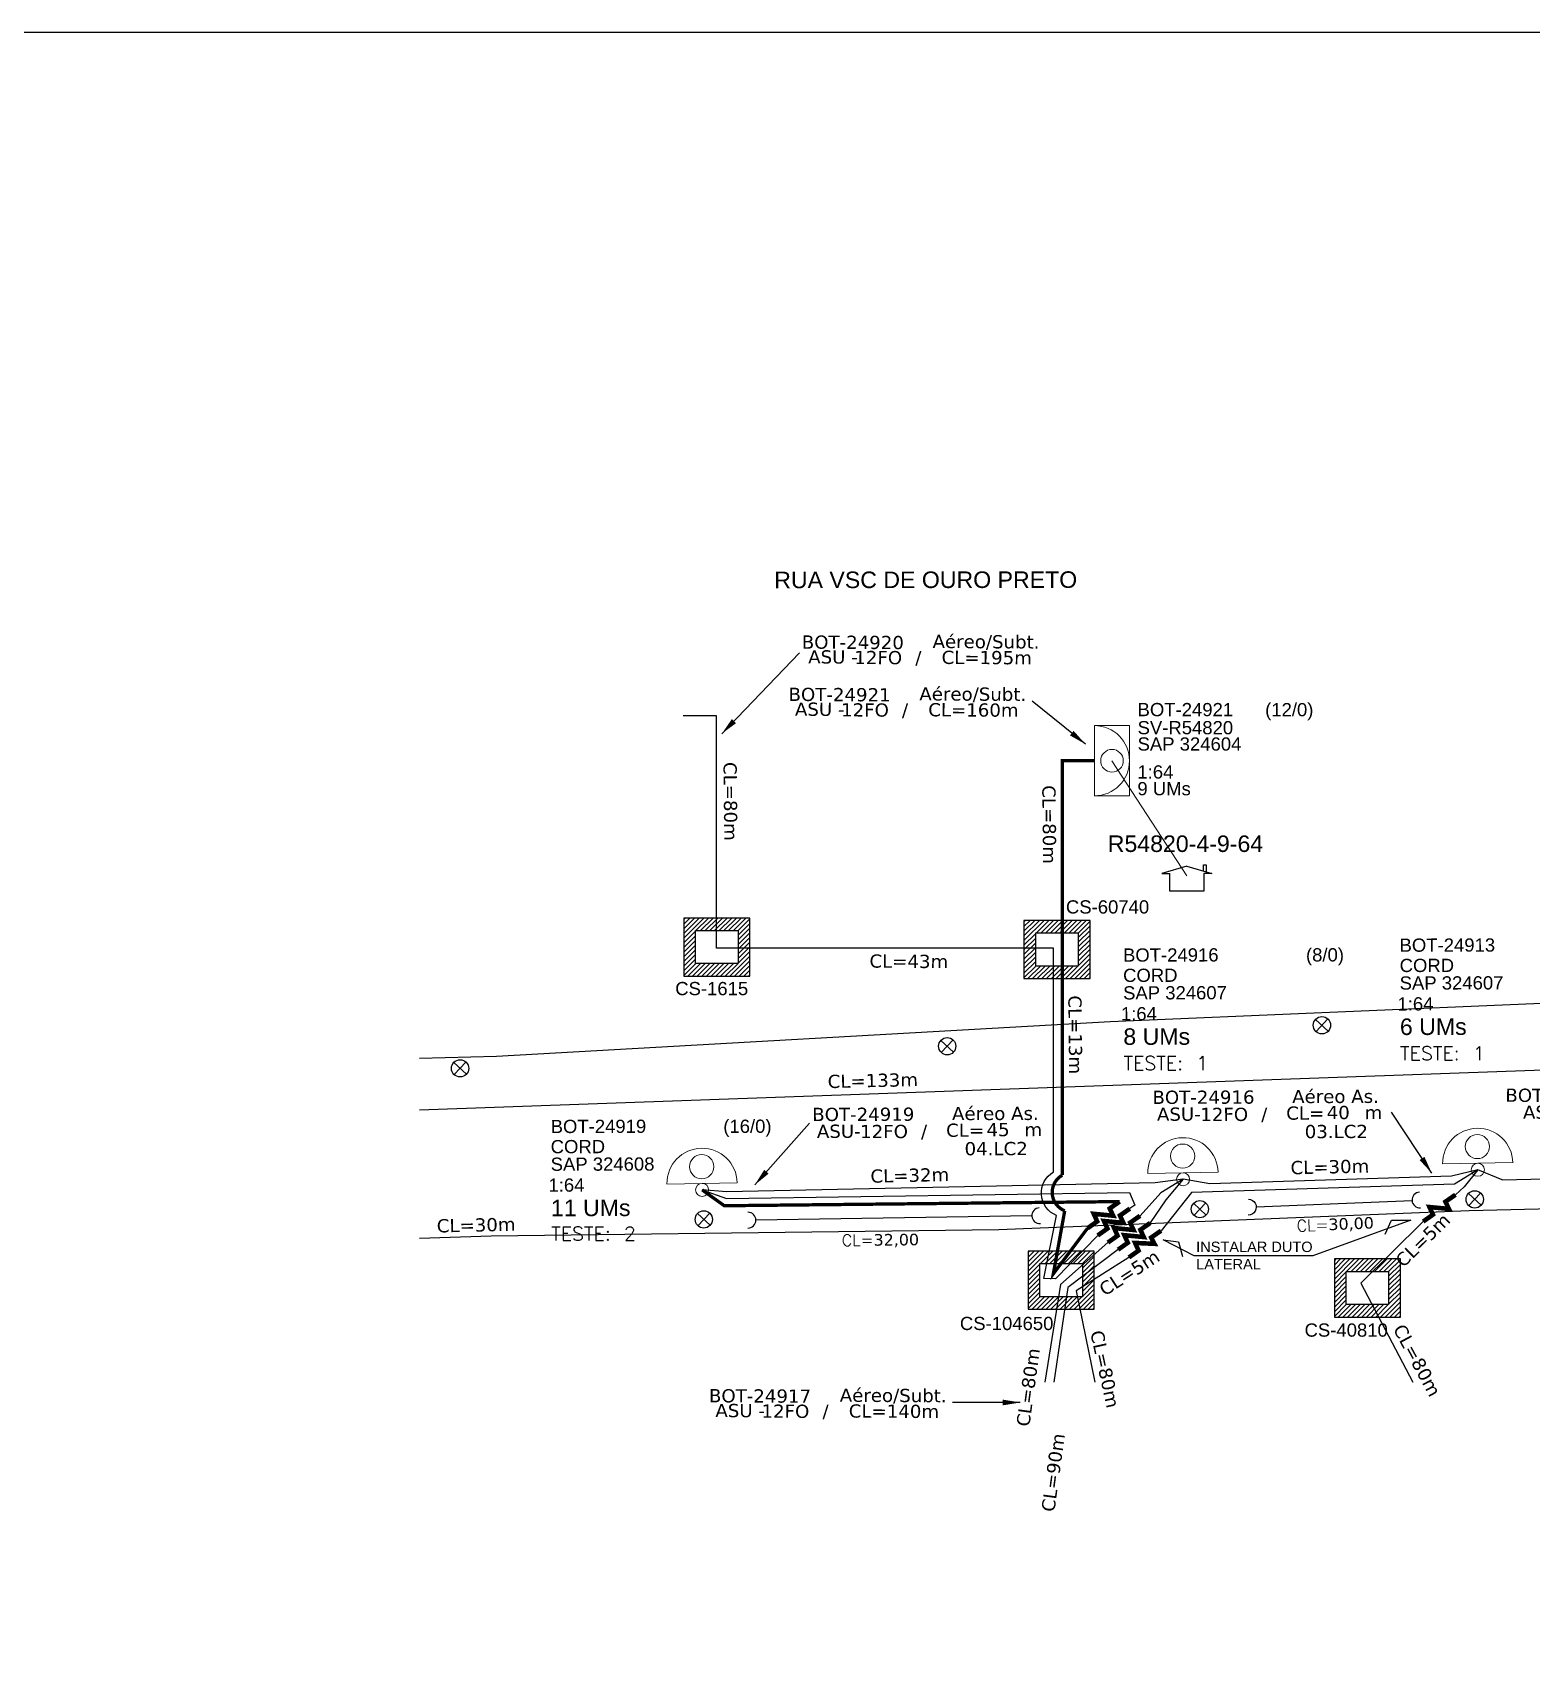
# Model space of a CAD drawing. Extents: x -89 to 749, y 705 to 1299.
# Drawn here: x 331.3 to 501.2, y 1114.1 to 1299 of the extents above; entities that cross this region are included whole.
import ezdxf
from ezdxf.enums import TextEntityAlignment as Align

# ---------------------------------------------------------------- set-up
doc = ezdxf.new("R2010")
doc.units = 0
for name, color, linetype in [('10.1-Caixas Subterrâneas', 5, 'Continuous'), ('CAP a instalar', 1, 'Continuous'), ('CDO_POSTE', 1, 'Continuous'), ('Comprimeto de lance', 255, 'Continuous'), ('label_cabos', 7, 'Continuous'), ('Legenda', 1, 'Continuous'), ('QUADRA', 7, 'Continuous'), ('Subida Lateral', 5, 'Continuous'), ('surveys', 7, 'Continuous'), ('surveys legendas', 7, 'Continuous')]:
    doc.layers.add(name, color=color, linetype=linetype)
for name, color, linetype, lineweight in [("20.0-LEGENDA DOS CDO'S", 1, 'Continuous', 0), ('20.1-CDO_INTERIOR', 1, 'Continuous', 0), ('20.2-CDO_POSTE', 1, 'Continuous', 5), ('20.6-CORDOALHA_SUPORTE', 7, 'Continuous', 25), ('CORDOALHA_SUPORTE', 7, 'Continuous', 25), ('Segmento Logradouro Texto', 7, 'Continuous', 0)]:
    doc.layers.add(name, color=color, linetype=linetype, lineweight=lineweight)
doc.layers.add('DROP DE CLIENTE', color=140, linetype='Continuous', plot=False)
doc.layers.add('EXTRA', color=50, linetype='Continuous', plot=False)
doc.styles.add('ARIAL', font='arial.ttf')
doc.styles.add('DIGICADE', font='arial.ttf')
doc.styles.add('ROMANS', font='romans')
doc.styles.add('siredit', font='verdana.ttf')
doc.styles.get("Standard").update_dxf_attribs({"font": 'arial.ttf'})
doc.linetypes.add('FENCELINE1', pattern='A,0.25,-0.1,[133,ltypeshp.shx,S=0.1,R=0,X=-0.1,Y=0],-0.1,1', length=1.45)
doc.dimstyles.new('CC', dxfattribs={"dimtxt": 1, "dimasz": 2, "dimexe": 0.18, "dimexo": 0.0625, "dimgap": 0.09, "dimtad": 0, "dimdec": 0, "dimrnd": 1, "dimzin": 0, "dimdsep": 46, "dimtxsty": 'siredit', "dimblk": 'NONE', "dimcen": 0, "dimse1": 1, "dimse2": 1, "dimsd1": 1, "dimsd2": 1, "dimclrt": 7, "dimadec": 0, "dimazin": 0, "dimtfac": 1, "dimtdec": 0, "dimtofl": 0, "dimtmove": 0, "dimatfit": 3, "dimfxl": 0, "dimtolj": 1, "dimtzin": 0, "dimarcsym": 0})

# ---------------------------------------------------------------- blocks, each defined once
blk = doc.blocks.new('SURVEY_SURVEY')
for p, q in [((0, 0.00001521), (-0.00001508, 0.0000108)), ((-0.00001508, 0.0000108), (-0.00001035, 0.0000108)), ((-0.00001034, 0), (-0.00001034, 0.00001077)), ((0, 0.00001521), (0.00001508, 0.0000108)), ((0.00001012, 0.00001587), (0.00001171, 0.00001587)), ((0.00001012, 0.00001232), (0.00001012, 0.00001587)), ((0.00001034, 0.00001081), (0.00001034, 0)), ((0.00001508, 0.0000108), (0.00001034, 0.0000108)), ((0.00001171, 0.00001587), (0.0000117, 0.00001187)), ((0.00001034, 0), (-0.00001034, 0))]:
    blk.add_line(p, q)
blk = doc.blocks.new('*X65')
at = {"color": 0, "linetype": 'Continuous'}
for p, q in [((-1.25, 0.34099), (-0.49099, 1.1)), ((-1.25, 0.517767), (-0.667767, 1.1)), ((-1.25, 0.694544), (-0.844544, 1.1)), ((-1.25, 0.87132), (-1.02132, 1.1)), ((-1.25, 1.048097), (-1.198097, 1.1)), ((-0.789214, 0.625), (-0.314214, 1.1)), ((-0.612437, 0.625), (-0.137437, 1.1)), ((-0.43566, 0.625), (0.03934, 1.1)), ((-0.258883, 0.625), (0.216117, 1.1)), ((-0.082107, 0.625), (0.392893, 1.1)), ((0.09467, 0.625), (0.56967, 1.1)), ((0.271447, 0.625), (0.746447, 1.1)), ((0.448223, 0.625), (0.923223, 1.1)), ((0.625, 0.625), (1.1, 1.1)), ((0.801777, 0.625), (1.25, 1.073223)), ((0.8035, 0.449947), (1.25, 0.896447)), ((0.8035, 0.27317), (1.25, 0.71967)), ((-1.25, 0.164214), (-0.8035, 0.610714)), ((-1.25, -0.012563), (-0.8035, 0.433937)), ((-1.25, -0.18934), (-0.8035, 0.25716)), ((-1.25, -0.366117), (-0.8035, 0.080383)), ((0.8035, 0.096393), (1.25, 0.542893)), ((0.8035, -0.080383), (1.25, 0.366117)), ((0.8035, -0.25716), (1.25, 0.18934)), ((0.8035, -0.433937), (1.25, 0.012563)), ((-1.25, -0.542893), (-0.8035, -0.096393)), ((-1.25, -0.71967), (-0.8035, -0.27317)), ((-1.25, -0.896447), (-0.8035, -0.449947)), ((0.49099, -1.1), (1.25, -0.34099)), ((0.667767, -1.1), (1.25, -0.517767)), ((0.8035, -0.610714), (1.25, -0.164214)), ((-1.25, -1.073223), (-0.801777, -0.625)), ((-1.1, -1.1), (-0.625, -0.625)), ((-0.923223, -1.1), (-0.448223, -0.625)), ((-0.746447, -1.1), (-0.271447, -0.625)), ((-0.56967, -1.1), (-0.09467, -0.625)), ((-0.392893, -1.1), (0.082107, -0.625)), ((-0.216117, -1.1), (0.258883, -0.625)), ((-0.03934, -1.1), (0.43566, -0.625)), ((0.137437, -1.1), (0.612437, -0.625)), ((0.314214, -1.1), (0.789214, -0.625)), ((0.844544, -1.1), (1.25, -0.694544)), ((1.02132, -1.1), (1.25, -0.87132)), ((1.198097, -1.1), (1.25, -1.048097))]:
    blk.add_line(p, q, dxfattribs=at)
blk = doc.blocks.new('MANHOLE_MQ')
at = {"color": 0, "linetype": 'Continuous'}
for p, q in [((0.00000623, 0.00000569), (-0.00000627, 0.00000569)), ((-0.00000627, 0.00000569), (-0.00000627, -0.00000531)), ((-0.00000404, 0.00000331), (0.00000399, 0.00000331)), ((-0.00000404, -0.00000294), (-0.00000404, 0.00000331)), ((0.00000399, 0.00000331), (0.00000399, -0.00000294)), ((0.00000623, -0.00000531), (0.00000623, 0.00000569)), ((0.00000399, -0.00000294), (-0.00000404, -0.00000294)), ((0.00000399, -0.00000294), (0.00000399, -0.00000294)), ((-0.00000627, -0.00000531), (0.00000623, -0.00000531))]:
    blk.add_line(p, q, dxfattribs=at)
at = {"color": 0, "linetype": 'Continuous', "xscale": 5e-06, "yscale": 5e-06, "zscale": 1e-05}
blk.add_blockref('*X65', (-0.00000002, 0.00000019), dxfattribs=at)
blk = doc.blocks.new('Inst CORD BENZINAL 4.55MM 3F (sem recursos)')
at = {"layer": '20.6-CORDOALHA_SUPORTE', "color": 0, "lineweight": 0, "style": 'ROMANS'}
blk.add_attdef('LANCE', text='', height=1, dxfattribs=at).set_placement((-0.538, -2.215), align=Align.RIGHT)
at = {"layer": '20.6-CORDOALHA_SUPORTE', "color": 0, "style": 'siredit'}
blk.add_attdef('QTDE', (-0.538, -2.215), '', height=1, rotation=359.69001, dxfattribs=at)
at = {"layer": '20.6-CORDOALHA_SUPORTE', "color": 0, "lineweight": 0, "style": 'ROMANS'}
for tag, p, flags in [('FATOR', (-5.196, -4.442), 3), ('ID_ATIVIDADE', (-5.201, -6.669), 3), ('FID', (-5.201, -8.896), 1)]:
    blk.add_attdef(tag, p, '', height=1, dxfattribs=dict(at, flags=flags))
blk = doc.blocks.new('Inst CDOE-8 CAIXA DIST OPT CDOE 48F_8D C_SPL OPTAP')
at = {"layer": "20.0-LEGENDA DOS CDO'S", "color": 0}
for tag, p, style, flags in [('ID_ATIVIDADE', (0.12, 6.472), 'ARIAL', 3), ('FATOR', (7.921, 6.472), 'ARIAL', 1), ('QTDE', (0.235, -0.97), 'DIGICADE', 3)]:
    blk.add_attdef(tag, p, '', height=0.8, rotation=0.11799, dxfattribs=dict(at, style=style, flags=flags))
at = {"layer": "20.0-LEGENDA DOS CDO'S", "color": 0, "style": 'ARIAL'}
for tag, p, height in [('FID', (0.12, 5.248), 0.8), ('CORDOALHA', (0.122, 4.023), 0.8), ('SAP', (0.124, 2.961), 0.8), ('1:XX', (-0.012, 1.7), 0.8), ('UMS', (0.141, 0.217), 1)]:
    blk.add_attdef(tag, p, '', height=height, rotation=0.11799, dxfattribs=at)
blk.add_attdef('FIBRAS_UTILIZADAS', text='', height=0.8, rotation=0.11799, dxfattribs=at).set_placement((13.479, 5.263), align=Align.CENTER)
blk = doc.blocks.new('Teste  FTTH')
at = {"color": 0, "lineweight": 0, "style": 'ROMANS'}
for tag, p in [('TESTE', (-2.302, -0.29)), ('QTDE', (0.212, -0.29))]:
    blk.add_attdef(tag, p, '', height=0.48, dxfattribs=at)
for tag, p, flags in [('FID', (-2.227, -1.253), 1), ('FATOR', (-2.227, -2.028), 3), ('ID_ATIVIDADE', (-2.227, -2.716), 3)]:
    blk.add_attdef(tag, p, '', height=0.48, dxfattribs=dict(at, flags=flags))
blk = doc.blocks.new('Inst CDOE-16 CAIXA DIST OPT CDOE 48F_16D C_SPL_2_1_8')
at = {"layer": "20.0-LEGENDA DOS CDO'S", "color": 0}
for tag, p, style, flags in [('ID_ATIVIDADE', (0.12, 6.472), 'ARIAL', 3), ('FATOR', (7.921, 6.472), 'ARIAL', 1), ('QTDE', (0.097, -1.17), 'DIGICADE', 3)]:
    blk.add_attdef(tag, p, '', height=0.8, rotation=0.11799, dxfattribs=dict(at, style=style, flags=flags))
at = {"layer": "20.0-LEGENDA DOS CDO'S", "color": 0, "style": 'ARIAL'}
for tag, p, height in [('FID', (0.12, 5.248), 0.8), ('CORDOALHA', (0.122, 4.023), 0.8), ('SAP', (0.124, 2.961), 0.8), ('1:XX', (-0.012, 1.7), 0.8), ('UMS', (0.141, 0.217), 1)]:
    blk.add_attdef(tag, p, '', height=height, rotation=0.11799, dxfattribs=at)
blk.add_attdef('FIBRAS_UTILIZADAS', text='', height=0.8, rotation=0.11799, dxfattribs=at).set_placement((13.479, 5.263), align=Align.CENTER)
blk = doc.blocks.new('LEGENDA DOS CABOS')
at = {"layer": 'EXTRA', "color": 0, "style": 'siredit'}
for tag, p in [('ID', (4.6, 0.97)), ('XX', (9.03, 0.97))]:
    blk.add_attdef(tag, text='', height=0.48, rotation=359.69, dxfattribs=at).set_placement(p, align=Align.MIDDLE_CENTER)
at = {"layer": 'Legenda', "color": 0, "style": 'siredit'}
for tag, p in [('TIPO_CABO', (1.31, 0)), ('CABO', (4.69, -0.05)), ('/', (6.81, -0.05)), ('METROS', (10.03, -0.05))]:
    blk.add_attdef(tag, text='', height=0.8, rotation=359.69, dxfattribs=at).set_placement(p, align=Align.MIDDLE_CENTER)
blk = doc.blocks.new('_None')
blk = doc.blocks.new('Inst CB AS CFOA-SM-ASU-120-S-12')
at = {"layer": 'label_cabos', "color": 0, "style": 'siredit'}
for tag, flags, p in [('ID_ATIVIDADE', 3, (1.31, 2.67)), ('FATOR', 1, (11.56, 2.55))]:
    blk.add_attdef(tag, text='', height=1, rotation=359.69, dxfattribs=dict(at, flags=flags)).set_placement(p, align=Align.MIDDLE_CENTER)
for tag, p in [('DESTINO_CABO', (3.13, 1.26)), ('TIPO_CABO', (13.11, 1.24)), ('TIPO_CABO', (1.26, 0)), ('CABO', (4.69, -0.05)), ('/', (7.71, -0.05)), ('LANCE', (10.81, 0)), ('UND', (15.96, 0)), ('FID', (13.15, -1.41))]:
    blk.add_attdef(tag, text='', height=1, rotation=359.69, dxfattribs=at).set_placement(p, align=Align.MIDDLE_CENTER)
blk.add_attdef('QTDE', (12.43, -0.47), '', height=1, rotation=359.69, dxfattribs=at)
blk = doc.blocks.new('Inst CB DT OCUP CFOA-SM-AS-80-TS-24')
at = {"layer": 'label_cabos', "color": 0, "style": 'siredit'}
for tag, flags, p in [('ID_ATIVIDADE', 3, (1.31, 2.67)), ('FATOR', 1, (11.56, 2.55))]:
    blk.add_attdef(tag, text='', height=1, rotation=359.69, dxfattribs=dict(at, flags=flags)).set_placement(p, align=Align.MIDDLE_CENTER)
for tag, p in [('DESTINO_CABO', (3.13, 1.26)), ('TIPO_CABO', (13.11, 1.24)), ('TIPO_CABO', (1.76, 0)), ('CABO', (4.69, -0.05)), ('/', (7.71, -0.05)), ('LANCE', (10.91, 0)), ('UND', (15.96, 0)), ('FID', (13.15, -1.41))]:
    blk.add_attdef(tag, text='', height=1, rotation=359.69, dxfattribs=at).set_placement(p, align=Align.MIDDLE_CENTER)
blk.add_attdef('QTDE', (12.43, -0.47), '', height=1, rotation=359.69, dxfattribs=at)

msp = doc.modelspace()

# ---------------------------------------------------------------- linework, layer by layer
msp.add_lwpolyline([(-89.32, 705.02), (749.25, 705.02), (749.25, 1299.02), (-89.32, 1299.02), (-89.32, 705.02)])
at = {"color": 2}
msp.add_lwpolyline([(484.61, 1162.75), (485.33, 1164.36), (487.52, 1164.36), (476.43, 1160.3), (462.98, 1160.3), (459.45, 1162.11), (461.19, 1161.9), (461.66, 1160.21)], dxfattribs=at)
at = {"layer": '20.1-CDO_INTERIOR', "color": 1, "lineweight": 18}
msp.add_lwpolyline([(455.64, 1212.47), (455.64, 1220.43), (451.66, 1220.44), (451.65, 1212.47)], close=True, dxfattribs=at)
msp.add_circle((453.65, 1216.45), 1.28, dxfattribs=at)
msp.add_arc((451.65, 1216.45), 3.98, 269.9724, 89.9724, dxfattribs=at)
at = {"layer": '20.2-CDO_POSTE', "color": 7}
for p, q in [((491.12, 1170.72), (499.09, 1170.87)), ((457.71, 1169.64), (465.68, 1169.79))]:
    msp.add_line(p, q, dxfattribs=at)
at = {"layer": '20.2-CDO_POSTE', "color": 5}
msp.add_line((403.19, 1168.44), (411.16, 1168.59), dxfattribs=at)
at = {"layer": '20.2-CDO_POSTE', "color": 7}
for centre, radius in [((461.66, 1171.61), 1.37), ((495.07, 1172.69), 1.37), ((495.12, 1170.06), 0.738), ((461.71, 1168.98), 0.738)]:
    msp.add_circle(centre, radius, dxfattribs=at)
at = {"layer": '20.2-CDO_POSTE', "color": 5}
for centre, radius in [((407.14, 1170.41), 1.37), ((407.19, 1167.78), 0.738)]:
    msp.add_circle(centre, radius, dxfattribs=at)
at = {"layer": '20.2-CDO_POSTE', "color": 7}
for centre in [(495.11, 1170.79), (461.69, 1169.72)]:
    msp.add_arc(centre, 3.98, 1.0634, 181.0634, dxfattribs=at)
at = {"layer": '20.2-CDO_POSTE', "color": 5}
msp.add_arc((407.18, 1168.52), 3.98, 1.0634, 181.0634, dxfattribs=at)
at = {"layer": 'CAP a instalar', "color": 251, "linetype": 'FENCELINE1', "ltscale": 5}
msp.add_lwpolyline([(447.35, 1164.87, -0.616434), (447.02, 1169.83), (447.02, 1195.2), (408.82, 1195.2), (408.82, 1221.54), (405.05, 1221.54)], format="xyb", dxfattribs=at)
at = {"layer": 'CAP a instalar', "color": 1, "linetype": 'FENCELINE1', "ltscale": 5}
msp.add_lwpolyline([(450.87, 1163.42, 0.375, 0.375, 0), (447, 1158.26, 0.375, 0.375, 0), (448.29, 1165.41, 0.375, 0.375, -0.631975), (448.02, 1169.45, 0.375, 0.375, 0), (448.01, 1195.13, 0.375, 0.375, 0), (448.02, 1216.45, 0.375, 0.375, 0), (451.65, 1216.45, 0.375, 0.375, 0)], format="xyseb", dxfattribs=at)
at = {"layer": 'CAP a instalar', "color": 7, "linetype": 'FENCELINE1', "ltscale": 5}
for points in [[(625.79, 1183.88), (622.91, 1183.76), (611.21, 1183.86), (531.26, 1182.38), (375.16, 1176.8)], [(464.75, 1168.46), (461.71, 1168.98), (458.56, 1168.57)], [(492.12, 1169.32), (464.75, 1168.46)], [(497.89, 1168.9), (495.12, 1170.06), (492.12, 1169.32)], [(497.89, 1168.9), (520.66, 1169.44), (540.45, 1169.56)], [(409.97, 1167.54), (407.19, 1167.78), (407.19, 1167.78)], [(458.56, 1168.57), (409.97, 1167.54)]]:
    msp.add_lwpolyline(points, dxfattribs=at)
at = {"layer": 'CAP a instalar', "color": 251, "linetype": 'FENCELINE1', "ltscale": 5}
for points in [[(461.71, 1168.98), (459.19, 1167.46), (456.83, 1164.84)], [(461.71, 1168.98), (459.75, 1166.64), (457.99, 1164.03)], [(495.12, 1170.06), (492.47, 1168.41), (462.68, 1167.49), (459.21, 1163.15)], [(495.12, 1170.06), (493.56, 1168.14), (492.58, 1167.22)], [(407.19, 1167.78), (409.94, 1166.8), (455.65, 1167.49), (456.23, 1166.04), (455.67, 1165.65)], [(452.03, 1162.61), (447.24, 1157.69), (445.94, 1157.74), (447.35, 1164.87)], [(488.93, 1164.19), (481.86, 1157.19), (487.77, 1145.97)], [(453.19, 1161.81), (447.8, 1157.05), (446.03, 1145.97)], [(454.34, 1161), (448.66, 1156.69), (447.04, 1145.97)], [(455.57, 1160.12), (449.59, 1156.32), (451.72, 1145.97)]]:
    msp.add_lwpolyline(points, dxfattribs=at)
at = {"layer": 'CAP a instalar', "color": 1, "linetype": 'FENCELINE1', "ltscale": 5, "const_width": 0.375}
msp.add_lwpolyline([(407.19, 1167.78), (409.7, 1165.98), (454.52, 1166.45)], dxfattribs=at)
at = {"layer": 'CDO_POSTE', "color": 1}
for p, q in [((476.73, 1187.12), (478.16, 1185.78)), ((478.11, 1187.16), (476.78, 1185.73)), ((434.25, 1184.73), (435.68, 1183.4)), ((435.64, 1184.78), (434.3, 1183.35)), ((379.04, 1182.23), (380.47, 1180.89)), ((380.42, 1182.28), (379.08, 1180.85)), ((494.05, 1167.37), (495.48, 1166.04)), ((495.44, 1167.42), (494.1, 1165.99)), ((462.9, 1166.26), (464.33, 1164.92)), ((464.28, 1166.3), (462.94, 1164.87)), ((406.66, 1165.1), (408.09, 1163.76)), ((408.05, 1165.14), (406.71, 1163.71))]:
    msp.add_line(p, q, dxfattribs=at)
for centre in [(477.45, 1186.45), (434.97, 1184.07), (379.75, 1181.56), (494.77, 1166.7), (407.38, 1164.43), (463.61, 1165.59)]:
    msp.add_circle(centre, 0.978, dxfattribs=at)
at = {"layer": 'CORDOALHA_SUPORTE'}
msp.add_line((413.28, 1164.38), (444.57, 1164.87), dxfattribs=at)
at = {"layer": 'CORDOALHA_SUPORTE', "color": 7}
for points in [[(488.5, 1167.53, 1), (488.62, 1165.73)], [(469.11, 1166.71, -1), (469.1, 1164.91)]]:
    msp.add_lwpolyline(points, format="xyb", dxfattribs=at)
msp.add_lwpolyline([(470.01, 1165.85), (487.66, 1166.59)], dxfattribs=at)
at = {"layer": 'CORDOALHA_SUPORTE'}
for centre, start, end in [((412.38, 1164.35), 269.6015, 89.6015), ((445.47, 1164.85), 93.6968, 273.6968)]:
    msp.add_arc(centre, 0.901, start, end, dxfattribs=at)
at = {"layer": 'DROP DE CLIENTE', "lineweight": 0}
msp.add_lwpolyline([(462.14, 1203.41), (453.65, 1216.45)], dxfattribs=at)
at = {"layer": 'QUADRA', "color": 252}
for points in [[(375.16, 1182.72), (383.86, 1182.93), (453.46, 1186.86), (503.26, 1189.01), (518.08, 1189.01), (540.79, 1189.36), (540.79, 1189.36), (541.91, 1189.72), (542.98, 1190.08), (543.89, 1190.44), (544.68, 1191.51), (545.28, 1192.22), (545.73, 1193.65), (552.39, 1231.56), (554.06, 1244.44), (555, 1248.9)], [(375.16, 1182.72), (383.86, 1182.93), (453.46, 1186.86), (503.26, 1189.01), (518.08, 1189.01), (540.79, 1189.36), (540.79, 1189.36), (541.91, 1189.72), (542.98, 1190.08), (543.89, 1190.44), (544.68, 1191.51), (545.28, 1192.22), (545.73, 1193.65), (552.39, 1231.56), (554.06, 1244.44), (555, 1248.9)], [(546.48, 1145.97), (546.96, 1165.04), (546.69, 1165.76), (546.02, 1166.47), (545.08, 1166.83), (523.96, 1166.12), (494.14, 1165.4), (440.83, 1163.26), (383.27, 1162.54), (375.16, 1162.27)], [(546.48, 1145.97), (546.96, 1165.04), (546.69, 1165.76), (546.02, 1166.47), (545.08, 1166.83), (523.96, 1166.12), (494.14, 1165.4), (440.83, 1163.26), (383.27, 1162.54), (375.16, 1162.27)]]:
    msp.add_lwpolyline(points, dxfattribs=at)
at = {"layer": 'Subida Lateral', "color": 5, "const_width": 0.52}
for points in [[(492.58, 1167.22), (491.45, 1166.44), (491.84, 1165.62), (489.64, 1165.83), (490.03, 1164.97), (488.93, 1164.19)], [(454.52, 1166.45), (453.39, 1165.67), (453.78, 1164.85), (451.58, 1165.06), (451.97, 1164.2), (450.87, 1163.42)], [(455.67, 1165.65), (454.55, 1164.87), (454.94, 1164.04), (452.74, 1164.25), (453.13, 1163.39), (452.03, 1162.61)], [(456.83, 1164.84), (455.71, 1164.06), (456.09, 1163.23), (453.89, 1163.45), (454.28, 1162.58), (453.19, 1161.81)], [(457.99, 1164.03), (456.87, 1163.25), (457.25, 1162.43), (455.05, 1162.64), (455.44, 1161.78), (454.34, 1161)], [(459.21, 1163.15), (458.09, 1162.37), (458.46, 1161.66), (456.27, 1161.76), (456.66, 1160.89), (455.57, 1160.12)]]:
    msp.add_lwpolyline(points, dxfattribs=at)

# ---------------------------------------------------------------- block references
at = {"layer": '10.1-Caixas Subterrâneas', "color": 30, "xscale": 599601.6643334216, "yscale": 599601.6643334216, "zscale": 599601.6643334216, "rotation": 180.0000000000629}
for p in [(408.84, 1195.42), (447.41, 1195.15), (447.87, 1157.65), (482.59, 1156.76)]:
    msp.add_blockref('MANHOLE_MQ', p, dxfattribs=at)
at = {"layer": "20.0-LEGENDA DOS CDO'S", "color": 7, "lineweight": 0}
ref = msp.add_blockref('Inst CDOE-8 CAIXA DIST OPT CDOE 48F_8D C_SPL OPTAP', (454.68, 1183.82), dxfattribs=dict(at, xscale=1.875, yscale=1.875, zscale=1.875))
ref.add_attrib('FID', 'BOT-24916', (454.9, 1193.66), dxfattribs={"color": 0, "height": 1.5, "rotation": 0.118, "style": 'ARIAL'})
ref.add_attrib('CORDOALHA', 'CORD', (454.91, 1191.36), dxfattribs={"color": 0, "height": 1.5, "rotation": 0.118, "style": 'ARIAL'})
ref.add_attrib('SAP', 'SAP 324607', (454.91, 1189.37), dxfattribs={"color": 0, "height": 1.5, "rotation": 0.118, "style": 'ARIAL'})
ref.add_attrib('1:XX', '1:64', (454.66, 1187), dxfattribs={"color": 0, "height": 1.5, "rotation": 0.118, "style": 'ARIAL'})
ref.add_attrib('UMS', '8 UMs', (454.94, 1184.22), dxfattribs={"color": 0, "height": 1.875, "rotation": 0.118, "style": 'ARIAL'})
ref.add_attrib('FIBRAS_UTILIZADAS', '(8/0)', dxfattribs={"color": 0, "height": 1.5, "rotation": 0.118, "style": 'ARIAL'}).set_placement((479.95, 1193.69), align=Align.RIGHT)
ref = msp.add_blockref('Inst CDOE-8 CAIXA DIST OPT CDOE 48F_8D C_SPL OPTAP', (486.03, 1184.94), dxfattribs=dict(at, xscale=1.875, yscale=1.875, zscale=1.875))
ref.add_attrib('FID', 'BOT-24913', (486.25, 1194.78), dxfattribs={"color": 0, "height": 1.5, "rotation": 0.118, "style": 'ARIAL'})
ref.add_attrib('CORDOALHA', 'CORD', (486.26, 1192.48), dxfattribs={"color": 0, "height": 1.5, "rotation": 0.118, "style": 'ARIAL'})
ref.add_attrib('SAP', 'SAP 324607', (486.26, 1190.49), dxfattribs={"color": 0, "height": 1.5, "rotation": 0.118, "style": 'ARIAL'})
ref.add_attrib('1:XX', '1:64', (486.01, 1188.12), dxfattribs={"color": 0, "height": 1.5, "rotation": 0.118, "style": 'ARIAL'})
ref.add_attrib('UMS', '6 UMs', (486.29, 1185.34), dxfattribs={"color": 0, "height": 1.875, "rotation": 0.118, "style": 'ARIAL'})
ref.add_attrib('FIBRAS_UTILIZADAS', '(8/0)', dxfattribs={"color": 0, "height": 1.5, "rotation": 0.118, "style": 'ARIAL'}).set_placement((511.3, 1194.81), align=Align.RIGHT)
at = {"layer": "20.0-LEGENDA DOS CDO'S", "lineweight": 0}
for p, xscale, yscale, zscale, rotation, values in [((493.86, 1183.43), 3.2821875, 3.2821875, 3.2821875, 3.126797674058592e-05, {'TESTE': 'TESTE:', 'QTDE': '1'}), ((462.51, 1182.31), 3.2821875, 3.2821875, 3.2821875, 3.126797674058592e-05, {'TESTE': 'TESTE:', 'QTDE': '1'}), ((397.63, 1162.98), 3.282187499999988, 3.282187499999992, 3.282187499999992, 0.004078562105398154, {'TESTE': 'TESTE:', 'QTDE': '2'})]:
    msp.add_blockref('Teste  FTTH', p, dxfattribs=dict(at, xscale=xscale, yscale=yscale, zscale=zscale, rotation=rotation)).add_auto_attribs(values)
at = {"layer": "20.0-LEGENDA DOS CDO'S", "color": 5, "lineweight": 0}
ref = msp.add_blockref('Inst CDOE-16 CAIXA DIST OPT CDOE 48F_16D C_SPL_2_1_8', (389.79, 1164.38), dxfattribs=dict(at, xscale=1.875, yscale=1.875, zscale=1.875))
ref.add_attrib('FID', 'BOT-24919', (390.02, 1174.22), dxfattribs={"color": 0, "height": 1.5, "rotation": 0.118, "style": 'ARIAL'})
ref.add_attrib('CORDOALHA', 'CORD', (390.02, 1171.93), dxfattribs={"color": 0, "height": 1.5, "rotation": 0.118, "style": 'ARIAL'})
ref.add_attrib('SAP', 'SAP 324608', (390.02, 1169.94), dxfattribs={"color": 0, "height": 1.5, "rotation": 0.118, "style": 'ARIAL'})
ref.add_attrib('1:XX', '1:64', (389.77, 1167.57), dxfattribs={"color": 0, "height": 1.5, "rotation": 0.118, "style": 'ARIAL'})
ref.add_attrib('UMS', '11 UMs', (390.05, 1164.79), dxfattribs={"color": 0, "height": 1.875, "rotation": 0.118, "style": 'ARIAL'})
ref.add_attrib('FIBRAS_UTILIZADAS', '(16/0)', dxfattribs={"color": 0, "height": 1.5, "rotation": 0.118, "style": 'ARIAL'}).set_placement((415.06, 1174.25), align=Align.RIGHT)
at = {"layer": '20.6-CORDOALHA_SUPORTE', "color": 0, "lineweight": 0}
ref = msp.add_blockref('Inst CORD BENZINAL 4.55MM 3F (sem recursos)', (482.54, 1166.01), dxfattribs=dict(at, xscale=1.875, yscale=1.875, zscale=1.875, rotation=2.64622132383136))
ref.add_attrib('QTDE', '30,00', (478.21, 1163.2), dxfattribs={"color": 0, "height": 1.312, "rotation": 2.3362, "style": 'siredit'})
ref.add_attrib('LANCE', 'CL=', dxfattribs={"color": 0, "lineweight": 0, "height": 1.312, "rotation": 2.6462, "style": 'ROMANS'}).set_placement((478.21, 1163.2), align=Align.RIGHT)
ref = msp.add_blockref('Inst CORD BENZINAL 4.55MM 3F (sem recursos)', (425.89, 1164.51), dxfattribs=dict(at, xscale=1.875, yscale=1.875, zscale=1.875, rotation=0.8868359147285277))
ref.add_attrib('QTDE', '32,00', (426.63, 1161.45), dxfattribs={"color": 0, "height": 1.312, "rotation": 0.5768, "style": 'siredit'})
ref.add_attrib('LANCE', 'CL=', dxfattribs={"color": 0, "lineweight": 0, "height": 1.312, "rotation": 0.8868, "style": 'ROMANS'}).set_placement((426.63, 1161.45), align=Align.RIGHT)
at = {"layer": 'label_cabos', "color": 0, "lineweight": 0}
ref = msp.add_blockref('LEGENDA DOS CABOS', (417.91, 1227.44), dxfattribs=dict(at, xscale=1.5, yscale=1.5, zscale=1.5))
ref.add_attrib('ID', 'BOT-24920', dxfattribs={"color": 0, "height": 1.5, "rotation": 359.69, "style": 'siredit'}).set_placement((424.27, 1229.88), align=Align.MIDDLE_CENTER)
ref.add_attrib('CABO', '12FO', dxfattribs={"color": 0, "height": 1.5, "rotation": 359.69, "style": 'siredit'}).set_placement((427.15, 1228.15), align=Align.MIDDLE_CENTER)
ref.add_attrib('METROS', 'CL=195m', dxfattribs={"color": 0, "height": 1.5, "rotation": 359.69, "style": 'siredit'}).set_placement((439.45, 1228.15), align=Align.MIDDLE_CENTER)
ref.add_attrib('XX', 'Aéreo/Subt.', dxfattribs={"color": 0, "height": 1.5, "rotation": 359.69, "style": 'siredit'}).set_placement((439.37, 1229.95), align=Align.MIDDLE_CENTER)
ref.add_attrib('/', '/', dxfattribs={"color": 0, "height": 1.5, "rotation": 359.69, "style": 'siredit'}).set_placement((431.7, 1228.15), align=Align.MIDDLE_CENTER)
ref.add_attrib('TIPO_CABO', 'ASU -', dxfattribs={"color": 0, "height": 1.5, "rotation": 359.69, "style": 'siredit'}).set_placement((422.02, 1228.22), align=Align.MIDDLE_CENTER)
ref = msp.add_blockref('LEGENDA DOS CABOS', (416.41, 1221.5), dxfattribs=dict(at, xscale=1.5, yscale=1.5, zscale=1.5))
ref.add_attrib('ID', 'BOT-24921', dxfattribs={"color": 0, "height": 1.5, "rotation": 359.69, "style": 'siredit'}).set_placement((422.77, 1223.95), align=Align.MIDDLE_CENTER)
ref.add_attrib('CABO', '12FO', dxfattribs={"color": 0, "height": 1.5, "rotation": 359.69, "style": 'siredit'}).set_placement((425.65, 1222.21), align=Align.MIDDLE_CENTER)
ref.add_attrib('METROS', 'CL=160m', dxfattribs={"color": 0, "height": 1.5, "rotation": 359.69, "style": 'siredit'}).set_placement((437.94, 1222.21), align=Align.MIDDLE_CENTER)
ref.add_attrib('XX', 'Aéreo/Subt.', dxfattribs={"color": 0, "height": 1.5, "rotation": 359.69, "style": 'siredit'}).set_placement((437.87, 1224.01), align=Align.MIDDLE_CENTER)
ref.add_attrib('/', '/', dxfattribs={"color": 0, "height": 1.5, "rotation": 359.69, "style": 'siredit'}).set_placement((430.19, 1222.21), align=Align.MIDDLE_CENTER)
ref.add_attrib('TIPO_CABO', 'ASU -', dxfattribs={"color": 0, "height": 1.5, "rotation": 359.69, "style": 'siredit'}).set_placement((420.52, 1222.29), align=Align.MIDDLE_CENTER)
at = {"layer": 'label_cabos'}
ref = msp.add_blockref('Inst CB AS CFOA-SM-ASU-120-S-12', (459.34, 1176.36), dxfattribs=dict(at, xscale=1.5, yscale=1.5, zscale=1.5, rotation=0.4634636605451005))
ref.add_attrib('DESTINO_CABO', 'BOT-24916', dxfattribs={"color": 0, "height": 1.5, "rotation": 0.1535, "style": 'siredit'}).set_placement((464.02, 1178.29), align=Align.MIDDLE_CENTER)
ref.add_attrib('TIPO_CABO', 'Aéreo As.', dxfattribs={"color": 0, "height": 1.5, "rotation": 0.1535, "style": 'siredit'}).set_placement((478.99, 1178.38), align=Align.MIDDLE_CENTER)
ref.add_attrib('CABO', '12FO', dxfattribs={"color": 0, "height": 1.5, "rotation": 0.1535, "style": 'siredit'}).set_placement((466.37, 1176.34), align=Align.MIDDLE_CENTER)
ref.add_attrib('/', '/', dxfattribs={"color": 0, "height": 1.5, "rotation": 0.1535, "style": 'siredit'}).set_placement((470.91, 1176.37), align=Align.MIDDLE_CENTER)
ref.add_attrib('TIPO_CABO', 'ASU-', dxfattribs={"color": 0, "height": 1.5, "rotation": 0.1535, "style": 'siredit'}).set_placement((461.23, 1176.37), align=Align.MIDDLE_CENTER)
ref.add_attrib('FID', '03.LC2', dxfattribs={"color": 0, "height": 1.5, "rotation": 0.1535, "style": 'siredit'}).set_placement((479.08, 1174.4), align=Align.MIDDLE_CENTER)
ref.add_attrib('LANCE', 'CL=', dxfattribs={"color": 0, "height": 1.5, "rotation": 0.1535, "style": 'siredit'}).set_placement((475.55, 1176.49), align=Align.MIDDLE_CENTER)
ref.add_attrib('QTDE', '40', (477.99, 1175.8), dxfattribs={"color": 0, "height": 1.5, "rotation": 0.1535, "style": 'siredit'})
ref.add_attrib('UND', 'm', dxfattribs={"color": 0, "height": 1.5, "rotation": 0.1535, "style": 'siredit'}).set_placement((483.29, 1176.55), align=Align.MIDDLE_CENTER)
at = {"layer": 'label_cabos', "color": 0, "lineweight": 0}
ref = msp.add_blockref('Inst CB DT OCUP CFOA-SM-AS-80-TS-24', (499.33, 1176.59), dxfattribs=dict(at, xscale=1.5, yscale=1.5, zscale=1.5))
ref.add_attrib('DESTINO_CABO', 'BOT-24913', dxfattribs={"color": 0, "height": 1.5, "rotation": 359.69, "style": 'siredit'}).set_placement((504.03, 1178.49), align=Align.MIDDLE_CENTER)
ref.add_attrib('CABO', '24FO', dxfattribs={"color": 0, "height": 1.5, "rotation": 359.69, "style": 'siredit'}).set_placement((506.36, 1176.52), align=Align.MIDDLE_CENTER)
ref.add_attrib('TIPO_CABO', 'Duto Ocup.', dxfattribs={"color": 0, "height": 1.5, "rotation": 359.69, "style": 'siredit'}).set_placement((518.99, 1178.46), align=Align.MIDDLE_CENTER)
ref.add_attrib('/', '/', dxfattribs={"color": 0, "height": 1.5, "rotation": 359.69, "style": 'siredit'}).set_placement((510.9, 1176.52), align=Align.MIDDLE_CENTER)
ref.add_attrib('TIPO_CABO', 'AS-', dxfattribs={"color": 0, "height": 1.5, "rotation": 359.69, "style": 'siredit'}).set_placement((501.97, 1176.59), align=Align.MIDDLE_CENTER)
ref.add_attrib('FID', '01.LC2', dxfattribs={"color": 0, "height": 1.5, "rotation": 359.69, "style": 'siredit'}).set_placement((519.05, 1174.47), align=Align.MIDDLE_CENTER)
ref.add_attrib('LANCE', 'CC=', dxfattribs={"color": 0, "height": 1.5, "rotation": 359.69, "style": 'siredit'}).set_placement((515.69, 1176.6), align=Align.MIDDLE_CENTER)
ref.add_attrib('QTDE', '80', (517.97, 1175.88), dxfattribs={"color": 0, "height": 1.5, "rotation": 359.69, "style": 'siredit'})
ref.add_attrib('UND', 'm', dxfattribs={"color": 0, "height": 1.5, "rotation": 359.69, "style": 'siredit'}).set_placement((523.28, 1176.6), align=Align.MIDDLE_CENTER)
at = {"layer": 'label_cabos'}
ref = msp.add_blockref('Inst CB AS CFOA-SM-ASU-120-S-12', (420.78, 1174.42), dxfattribs=dict(at, xscale=1.5, yscale=1.5, zscale=1.5, rotation=0.4634636605451005))
ref.add_attrib('DESTINO_CABO', 'BOT-24919', dxfattribs={"color": 0, "height": 1.5, "rotation": 0.1535, "style": 'siredit'}).set_placement((425.46, 1176.35), align=Align.MIDDLE_CENTER)
ref.add_attrib('TIPO_CABO', 'Aéreo As.', dxfattribs={"color": 0, "height": 1.5, "rotation": 0.1535, "style": 'siredit'}).set_placement((440.43, 1176.45), align=Align.MIDDLE_CENTER)
ref.add_attrib('CABO', '12FO', dxfattribs={"color": 0, "height": 1.5, "rotation": 0.1535, "style": 'siredit'}).set_placement((427.81, 1174.4), align=Align.MIDDLE_CENTER)
ref.add_attrib('/', '/', dxfattribs={"color": 0, "height": 1.5, "rotation": 0.1535, "style": 'siredit'}).set_placement((432.35, 1174.43), align=Align.MIDDLE_CENTER)
ref.add_attrib('TIPO_CABO', 'ASU-', dxfattribs={"color": 0, "height": 1.5, "rotation": 0.1535, "style": 'siredit'}).set_placement((422.68, 1174.43), align=Align.MIDDLE_CENTER)
ref.add_attrib('FID', '04.LC2', dxfattribs={"color": 0, "height": 1.5, "rotation": 0.1535, "style": 'siredit'}).set_placement((440.52, 1172.46), align=Align.MIDDLE_CENTER)
ref.add_attrib('LANCE', 'CL=', dxfattribs={"color": 0, "height": 1.5, "rotation": 0.1535, "style": 'siredit'}).set_placement((437, 1174.55), align=Align.MIDDLE_CENTER)
ref.add_attrib('QTDE', '45', (439.43, 1173.86), dxfattribs={"color": 0, "height": 1.5, "rotation": 0.1535, "style": 'siredit'})
ref.add_attrib('UND', 'm', dxfattribs={"color": 0, "height": 1.5, "rotation": 0.1535, "style": 'siredit'}).set_placement((444.73, 1174.62), align=Align.MIDDLE_CENTER)
at = {"layer": 'label_cabos', "color": 0, "lineweight": 0}
ref = msp.add_blockref('LEGENDA DOS CABOS', (407.39, 1141.96), dxfattribs=dict(at, xscale=1.5, yscale=1.5, zscale=1.5))
ref.add_attrib('ID', 'BOT-24917', dxfattribs={"color": 0, "height": 1.5, "rotation": 359.69, "style": 'siredit'}).set_placement((413.75, 1144.41), align=Align.MIDDLE_CENTER)
ref.add_attrib('CABO', '12FO', dxfattribs={"color": 0, "height": 1.5, "rotation": 359.69, "style": 'siredit'}).set_placement((416.63, 1142.68), align=Align.MIDDLE_CENTER)
ref.add_attrib('METROS', 'CL=140m', dxfattribs={"color": 0, "height": 1.5, "rotation": 359.69, "style": 'siredit'}).set_placement((428.93, 1142.68), align=Align.MIDDLE_CENTER)
ref.add_attrib('XX', 'Aéreo/Subt.', dxfattribs={"color": 0, "height": 1.5, "rotation": 359.69, "style": 'siredit'}).set_placement((428.85, 1144.47), align=Align.MIDDLE_CENTER)
ref.add_attrib('/', '/', dxfattribs={"color": 0, "height": 1.5, "rotation": 359.69, "style": 'siredit'}).set_placement((421.18, 1142.68), align=Align.MIDDLE_CENTER)
ref.add_attrib('TIPO_CABO', 'ASU -', dxfattribs={"color": 0, "height": 1.5, "rotation": 359.69, "style": 'siredit'}).set_placement((411.5, 1142.75), align=Align.MIDDLE_CENTER)
at = {"layer": 'surveys', "color": 255, "xscale": 187500, "yscale": 187500, "zscale": 187500}
msp.add_blockref('SURVEY_SURVEY', (462.14, 1201.65), dxfattribs=at)

# ---------------------------------------------------------------- texts
at = {"color": 0, "insert": (463.19, 1161.91), "char_height": 1.1812, "width": 14.248, "attachment_point": 1, "style": 'ARIAL'}
msp.add_mtext('\\C3;INSTALAR DUTO LATERAL', dxfattribs=at)
at = {"layer": '10.1-Caixas Subterrâneas', "color": 30, "style": 'ARIAL'}
for s, p in [('CS-60740', (448.43, 1199.12)), ('CS-1615', (404.14, 1189.86)), ('CS-104650', (436.41, 1151.88)), ('CS-40810', (475.48, 1151.13))]:
    msp.add_text(s, height=1.5, dxfattribs=at).set_placement(p)
at = {"layer": "20.0-LEGENDA DOS CDO'S", "color": 1, "lineweight": 0, "style": 'ARIAL'}
for s, p in [('BOT-24921', (456.55, 1221.5)), ('(12/0)', (471.01, 1221.49)), ('SV-R54820', (456.55, 1219.45)), ('SAP 324604', (456.55, 1217.6)), ('1:64', (456.53, 1214.43)), ('9 UMs', (456.53, 1212.53))]:
    msp.add_text(s, height=1.5, rotation=359.9724, dxfattribs=at).set_placement(p)
at = {"layer": 'Comprimeto de lance', "color": 0, "char_height": 1.5, "width": 266.6727, "attachment_point": 5, "style": 'siredit'}
for s, insert, rotation in [('\\A1;CL=80m', (410.39, 1211.84), 270.6188), ('\\A1;CL=80m', (446.53, 1209.21), 270.6188), ('\\A1;CL=43m', (430.62, 1193.69), 359.5779), ('\\A1;CL=13m', (449.48, 1185.37), 270.6188), ('\\A1;CL=133m', (426.54, 1180.17), 1.3061), ('\\A1;CL=30m', (478.35, 1170.38), 1.3061), ('\\A1;CL=32m', (430.73, 1169.42), 1.3061), ('\\A1;CL=30m', (381.57, 1163.78), 1.3061), ('\\A1;CL=5m', (488.89, 1162.07), 44.1054), ('\\A1;CL=5m', (455.62, 1158.37), 32.9676), ('\\A1;CL=80m', (488.23, 1148.44), 298.3008), ('\\A1;CL=80m', (452.84, 1147.45), 282.2333), ('\\A1;CL=80m', (444.15, 1145.39), 82.2502), ('\\A1;CL=90m', (446.99, 1135.72), 82.2502)]:
    msp.add_mtext(s, dxfattribs=dict(at, insert=insert, rotation=rotation))
at = {"layer": 'Segmento Logradouro Texto', "linetype": 'Continuous', "insert": (415.36, 1237.89), "char_height": 1.875, "width": 34.8691, "attachment_point": 1, "rotation": 0.0628, "style": 'DIGICADE'}
msp.add_mtext('\\fArial|b0|i0|c0|p34;\\W1.0000000000;\\T1.0000000000;\\o\\lRUA VSC DE OURO PRETO', dxfattribs=at)
at = {"layer": 'surveys legendas', "color": 0}
msp.add_text('R54820-4-9-64', height=1.875, dxfattribs=at).set_placement((453.17, 1206.1))

# ---------------------------------------------------------------- leaders
at = {"layer": 'label_cabos'}
for points in [[(409.41, 1219.5), (418.23, 1228.69)], [(450.65, 1218.32), (444.6, 1223.2)], [(489.9, 1169.68), (485.32, 1176.58)], [(413.15, 1168.34), (419.35, 1175.33)], [(443.24, 1143.67), (435.58, 1143.66)]]:
    msp.add_leader(points, dimstyle='CC', override={"dimgap": 0.09, "dimtad": 0}, dxfattribs=at)

doc.saveas('drawing.dxf')
